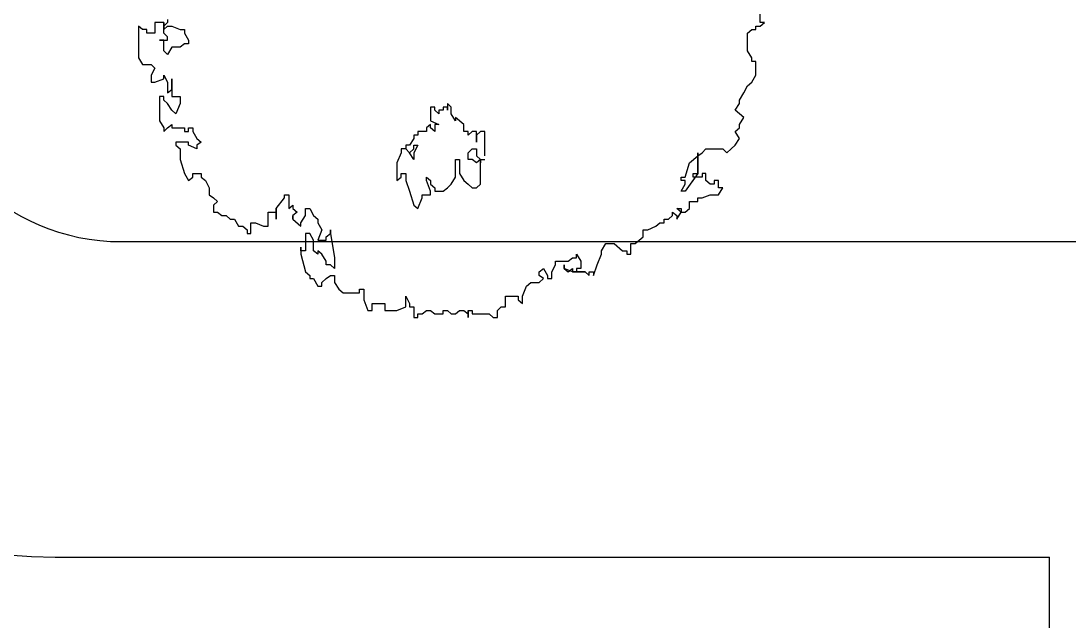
# Model space of a CAD drawing. Extents: x -30 to 1202, y 231 to 898.
# Drawn here: x 301.107 to 306.093, y 382.058 to 384.909 of the extents above; entities that cross this region are included whole.
import ezdxf

# ---------------------------------------------------------------- set-up
doc = ezdxf.new("R2010")
doc.units = 0
doc.header["$LTSCALE"] = 0.04
doc.layers.get('0').update_dxf_attribs({"linetype": 'CONTINUOUS'})
for name, color, linetype in [('0.5', 5, 'CONTINUOUS'), ('CONTORXXNP----00', 255, 'CONTINUOUS'), ('PISO', 1, 'CONTINUOUS')]:
    doc.layers.add(name, color=color, linetype=linetype)
doc.styles.get("Standard").update_dxf_attribs({"font": 'romans.shx'})

# ---------------------------------------------------------------- blocks, each defined once
blk = doc.blocks.new('ARB3')
at = {"color": 0}
for p, q in [((0.0581, 0.4782), (0.0523, 0.4852)), ((0.0523, 0.4852), (0.0523, 0.4782)), ((0.0523, 0.4782), (0.0355, 0.4782)), ((0.0581, 0.4713), (0.0581, 0.4782)), ((0.0633, 0.4713), (0.0581, 0.4713)), ((0.0633, 0.4652), (0.0633, 0.4713)), ((0.1356, 0.4713), (0.1137, 0.4713)), ((0.1137, 0.4713), (0.1137, 0.4652)), ((0.1466, 0.4652), (0.1356, 0.4713)), ((0.0691, 0.4583), (0.0633, 0.4652)), ((0.0969, 0.4583), (0.0691, 0.4583)), ((0.1079, 0.4652), (0.0969, 0.4583)), ((0.1137, 0.4652), (0.1079, 0.4652)), ((0.1524, 0.4583), (0.1466, 0.4652)), ((0.1634, 0.4521), (0.1524, 0.4583)), ((0.175, 0.4452), (0.1634, 0.4521)), ((0.2028, 0.4521), (0.1912, 0.4383)), ((0.2138, 0.4452), (0.2028, 0.4521)), ((0.1802, 0.4452), (0.175, 0.4452)), ((0.1912, 0.4383), (0.1802, 0.4452)), ((0.219, 0.4452), (0.2138, 0.4452)), ((0.2248, 0.4383), (0.219, 0.4452)), ((0.2358, 0.4452), (0.2248, 0.4383)), ((0.2467, 0.4383), (0.2358, 0.4452)), ((0.2525, 0.4321), (0.2467, 0.4383)), ((0.2584, 0.4252), (0.2525, 0.4321)), ((0.2525, 0.419), (0.2584, 0.4252)), ((0.2525, 0.3921), (0.2525, 0.419)), ((0.3249, 0.4121), (0.3139, 0.419)), ((0.3139, 0.419), (0.3139, 0.4121)), ((0.3139, 0.4121), (0.3023, 0.4121)), ((0.3023, 0.4121), (0.3023, 0.4052)), ((0.3023, 0.4052), (0.3081, 0.4052)), ((0.3081, 0.399), (0.3023, 0.3921)), ((0.3081, 0.4052), (0.3081, 0.399)), ((0.3249, 0.399), (0.3249, 0.4121)), ((0.3301, 0.386), (0.3249, 0.399)), ((0.2584, 0.386), (0.2525, 0.3921)), ((0.2635, 0.3791), (0.2584, 0.386)), ((0.3023, 0.3921), (0.2913, 0.3921)), ((0.2913, 0.3921), (0.2913, 0.386)), ((0.2913, 0.386), (0.2971, 0.386)), ((0.2971, 0.386), (0.2971, 0.3721)), ((0.3301, 0.3791), (0.3301, 0.386)), ((0.2913, 0.3791), (0.2584, 0.3791)), ((0.2584, 0.3791), (0.2913, 0.3791)), ((0.2745, 0.366), (0.2635, 0.3791)), ((0.2971, 0.3591), (0.2745, 0.366)), ((0.2913, 0.3721), (0.2913, 0.3791)), ((0.2913, 0.3791), (0.3191, 0.3591)), ((0.2971, 0.3721), (0.2913, 0.3721)), ((0.3359, 0.3791), (0.3301, 0.3791)), ((0.3359, 0.366), (0.3359, 0.3791)), ((0.3468, 0.366), (0.3359, 0.366)), ((0.3527, 0.3591), (0.3468, 0.366)), ((0.2971, 0.3529), (0.2971, 0.3591)), ((0.3023, 0.3529), (0.2971, 0.3529)), ((0.3081, 0.3591), (0.3023, 0.3591)), ((0.3023, 0.3591), (0.3023, 0.3529)), ((0.3191, 0.3529), (0.3081, 0.3591)), ((0.3191, 0.3591), (0.3191, 0.3529)), ((0.3527, 0.3529), (0.3468, 0.346)), ((0.3468, 0.346), (0.3468, 0.3529)), ((0.3468, 0.3529), (0.3527, 0.3529)), ((0.3527, 0.3529), (0.3527, 0.3591)), ((0.3636, 0.346), (0.3527, 0.3529)), ((0.3527, 0.3391), (0.3578, 0.346)), ((0.3578, 0.3391), (0.3527, 0.3391)), ((0.3578, 0.346), (0.3636, 0.346)), ((0.3636, 0.3329), (0.3578, 0.3391)), ((0.3636, 0.326), (0.3636, 0.3329)), ((0.3695, 0.326), (0.3636, 0.326)), ((0.3695, 0.3191), (0.3695, 0.326)), ((0.3746, 0.3129), (0.3695, 0.3191)), ((0.3804, 0.2998), (0.3746, 0.3129)), ((0.3804, 0.2929), (0.3804, 0.2998)), ((0.3914, 0.2929), (0.3804, 0.2929)), ((0.4024, 0.2799), (0.3914, 0.2929)), ((0.4024, 0.2729), (0.4024, 0.2799)), ((0.4192, 0.2729), (0.4024, 0.2729)), ((0.414, 0.2599), (0.414, 0.2668)), ((0.414, 0.2668), (0.4192, 0.2668)), ((0.4192, 0.2668), (0.4192, 0.2729)), ((0.4024, 0.2468), (0.414, 0.2599)), ((0.4024, 0.2337), (0.4024, 0.2468)), ((0.414, 0.2268), (0.4024, 0.2337)), ((0.4192, 0.2268), (0.414, 0.2268)), ((0.436, 0.2199), (0.4192, 0.2268)), ((0.4528, 0.2137), (0.436, 0.2199)), ((0.447, 0.2068), (0.447, 0.2137)), ((0.447, 0.2137), (0.4528, 0.2137)), ((0.447, 0.2007), (0.4528, 0.2068)), ((0.4528, 0.2068), (0.447, 0.2068)), ((0.447, 0.1807), (0.447, 0.2007)), ((0.4192, 0.1868), (0.4302, 0.1937)), ((0.425, 0.1868), (0.4192, 0.1868)), ((0.425, 0.1807), (0.425, 0.1868)), ((0.4302, 0.1937), (0.4418, 0.1937)), ((0.4418, 0.1937), (0.4418, 0.1868)), ((0.4418, 0.1868), (0.447, 0.1868)), ((0.447, 0.1868), (0.447, 0.1807)), ((0.4302, 0.1737), (0.425, 0.1807)), ((0.4302, 0.1537), (0.4302, 0.1737)), ((0.4418, 0.1676), (0.436, 0.1676)), ((0.436, 0.1676), (0.4418, 0.1676)), ((0.447, 0.1807), (0.4418, 0.1676)), ((0.447, 0.1737), (0.4418, 0.1807)), ((0.4418, 0.1807), (0.447, 0.1807)), ((0.4418, 0.1676), (0.447, 0.1737)), ((0.436, 0.1537), (0.4302, 0.1537)), ((0.447, 0.1476), (0.436, 0.1537)), ((0.4418, 0.1345), (0.4528, 0.1407)), ((0.447, 0.1276), (0.4418, 0.1345)), ((0.4579, 0.1476), (0.447, 0.1476)), ((0.4528, 0.1407), (0.4579, 0.1407)), ((0.4579, 0.1345), (0.4528, 0.1276)), ((0.4579, 0.1407), (0.4579, 0.1476)), ((0.4638, 0.1276), (0.4579, 0.1345)), ((0.4528, 0.1276), (0.447, 0.1276)), ((0.4638, 0.1145), (0.4638, 0.1276)), ((0.4696, 0.1076), (0.4638, 0.1145)), ((0.4857, 0.1015), (0.4696, 0.1076)), ((0.4973, 0.1015), (0.4857, 0.1015)), ((0.4915, 0.0945), (0.4973, 0.1015)), ((0.4857, 0.0745), (0.4857, 0.0945)), ((0.4857, 0.0945), (0.4915, 0.0945)), ((0.5025, 0.0745), (0.4857, 0.0745)), ((0.5025, 0.0676), (0.5025, 0.0745)), ((0.5083, 0.0615), (0.5025, 0.0676)), ((0.5193, 0.0615), (0.5083, 0.0615)), ((0.5135, 0.0484), (0.5193, 0.0546)), ((0.5193, 0.0546), (0.5193, 0.0615)), ((0.2635, 0.0415), (0.2248, 0.0415)), ((0.2248, 0.0415), (0.2248, 0.0346)), ((0.2248, 0.0346), (0.2306, 0.0284)), ((0.2635, 0.0284), (0.2693, 0.0346)), ((0.2693, 0.0346), (0.2693, 0.0415)), ((0.3081, 0.0346), (0.2693, 0.0346)), ((0.2693, 0.0346), (0.2745, 0.0284)), ((0.2693, 0.0346), (0.2745, 0.0346)), ((0.2745, 0.0346), (0.2693, 0.0346)), ((0.3139, 0.0284), (0.3081, 0.0346)), ((0.5135, 0.0215), (0.5135, 0.0484)), ((0.2416, 0.0284), (0.2248, 0.0284)), ((0.2248, 0.0284), (0.2248, 0.0215)), ((0.2248, 0.0215), (0.2306, 0.0153)), ((0.2306, 0.0284), (0.2416, 0.0284)), ((0.2525, 0.0215), (0.2525, 0.0284)), ((0.2525, 0.0284), (0.2635, 0.0284)), ((0.2584, 0.0153), (0.2525, 0.0215)), ((0.2745, 0.0284), (0.2693, 0.0215)), ((0.2693, 0.0215), (0.2693, 0.0153)), ((0.3081, 0.0153), (0.3139, 0.0215)), ((0.3139, 0.0215), (0.3139, 0.0284)), ((0.5083, 0.0153), (0.5083, 0.0215)), ((0.5083, 0.0215), (0.5135, 0.0215)), ((0.2138, 0.0084), (0.2028, -0.0047)), ((0.2248, 0.0084), (0.2138, 0.0084)), ((0.2306, 0.0153), (0.2248, 0.0153)), ((0.2248, 0.0153), (0.2248, 0.0084)), ((0.2693, 0.0153), (0.2584, 0.0153)), ((0.2693, -0.0047), (0.2693, 0.0015)), ((0.2693, 0.0015), (0.2913, 0.0015)), ((0.2913, 0.0015), (0.3023, 0.0084)), ((0.3023, 0.0084), (0.3081, 0.0153)), ((0.5083, 0.0084), (0.5135, 0.0153)), ((0.5193, 0.0153), (0.5083, 0.0153)), ((0.5083, 0.0015), (0.5083, 0.0084)), ((0.5135, -0.0047), (0.5083, 0.0015)), ((0.5135, 0.0153), (0.5193, 0.0153)), ((0.186, -0.0116), (0.1802, -0.0177)), ((0.197, -0.0116), (0.186, -0.0116)), ((0.208, -0.0047), (0.197, -0.0116)), ((0.2028, -0.0047), (0.208, -0.0047)), ((0.2971, -0.0047), (0.2693, -0.0047)), ((0.3081, -0.0116), (0.2971, -0.0047)), ((0.3139, -0.0177), (0.3081, -0.0116)), ((0.5083, -0.0177), (0.5135, -0.0116)), ((0.5135, -0.0116), (0.5135, -0.0047)), ((0.1802, -0.0177), (0.1912, -0.0177)), ((0.1912, -0.0177), (0.186, -0.0177)), ((0.186, -0.0177), (0.186, -0.0247)), ((0.186, -0.0247), (0.1912, -0.0247)), ((0.1912, -0.0247), (0.1912, -0.0316)), ((0.1912, -0.0316), (0.197, -0.0316)), ((0.197, -0.0316), (0.1912, -0.0377)), ((0.208, -0.0446), (0.2138, -0.0316)), ((0.2138, -0.0316), (0.2138, -0.0377)), ((0.3191, -0.0247), (0.3139, -0.0177)), ((0.3191, -0.0377), (0.3191, -0.0247)), ((0.5083, -0.0247), (0.5083, -0.0177)), ((0.5135, -0.0247), (0.5083, -0.0247)), ((0.5135, -0.0377), (0.5135, -0.0247)), ((0.1912, -0.0377), (0.186, -0.0377)), ((0.186, -0.0377), (0.186, -0.0446)), ((0.186, -0.0446), (0.208, -0.0446)), ((0.2138, -0.0377), (0.2248, -0.0377)), ((0.219, -0.0446), (0.2138, -0.0446)), ((0.2138, -0.0446), (0.219, -0.0508)), ((0.2248, -0.0377), (0.219, -0.0446)), ((0.2971, -0.0508), (0.3023, -0.0446)), ((0.3191, -0.0446), (0.3023, -0.0508)), ((0.3023, -0.0446), (0.3081, -0.0446)), ((0.3081, -0.0446), (0.3139, -0.0377)), ((0.3139, -0.0377), (0.3191, -0.0377)), ((0.3249, -0.0446), (0.3191, -0.0446)), ((0.3249, -0.0577), (0.3249, -0.0446)), ((0.5083, -0.0446), (0.5135, -0.0377)), ((0.5083, -0.0508), (0.5083, -0.0446)), ((0.219, -0.0508), (0.2248, -0.0508)), ((0.2248, -0.0508), (0.2248, -0.0646)), ((0.2248, -0.0646), (0.2306, -0.0646)), ((0.2306, -0.0646), (0.2306, -0.0708)), ((0.2467, -0.0708), (0.2467, -0.0646)), ((0.2467, -0.0646), (0.2584, -0.0708)), ((0.3023, -0.0508), (0.2971, -0.0508)), ((0.3301, -0.0577), (0.3249, -0.0577)), ((0.3468, -0.0646), (0.3301, -0.0577)), ((0.3417, -0.0708), (0.3468, -0.0646)), ((0.5135, -0.0577), (0.5083, -0.0508)), ((0.5135, -0.0646), (0.5135, -0.0577)), ((0.5193, -0.0646), (0.5135, -0.0646)), ((0.5193, -0.0708), (0.5193, -0.0646)), ((0.2306, -0.0708), (0.2358, -0.0708)), ((0.2358, -0.0708), (0.2467, -0.0777)), ((0.2525, -0.0708), (0.2467, -0.0708)), ((0.2467, -0.0777), (0.2467, -0.0839)), ((0.2584, -0.0777), (0.2525, -0.0708)), ((0.2525, -0.0839), (0.2584, -0.0777)), ((0.2584, -0.0777), (0.2525, -0.0839)), ((0.2584, -0.0708), (0.2693, -0.0708)), ((0.2693, -0.0708), (0.2584, -0.0777)), ((0.3023, -0.0839), (0.3191, -0.0777)), ((0.3191, -0.0777), (0.3417, -0.0708)), ((0.4857, -0.0839), (0.4973, -0.0777)), ((0.4973, -0.0777), (0.5025, -0.0777)), ((0.5025, -0.0777), (0.5025, -0.0708)), ((0.5025, -0.0708), (0.5193, -0.0708)), ((0.2467, -0.0839), (0.2525, -0.0839)), ((0.2525, -0.0839), (0.2525, -0.0908)), ((0.2525, -0.0908), (0.2584, -0.0908)), ((0.2584, -0.0908), (0.2745, -0.0977)), ((0.2745, -0.0977), (0.3023, -0.0977)), ((0.2913, -0.0908), (0.2913, -0.0839)), ((0.2913, -0.0839), (0.3023, -0.0839)), ((0.2971, -0.0908), (0.2913, -0.0908)), ((0.3023, -0.0977), (0.2971, -0.0908)), ((0.5025, -0.0839), (0.4857, -0.0839)), ((0.5083, -0.0977), (0.5025, -0.0839)), ((0.5083, -0.1169), (0.5083, -0.0977)), ((0.4973, -0.1369), (0.4973, -0.1169)), ((0.4973, -0.1169), (0.5083, -0.1169)), ((0.4915, -0.15), (0.5083, -0.1438)), ((0.5083, -0.1369), (0.4973, -0.1369)), ((0.5083, -0.1438), (0.5083, -0.1369)), ((0.4747, -0.1569), (0.4747, -0.15)), ((0.4747, -0.15), (0.4915, -0.15)), ((0.4805, -0.1569), (0.4747, -0.1569)), ((0.4805, -0.1831), (0.4805, -0.1569)), ((0.3862, -0.2031), (0.425, -0.1969)), ((0.425, -0.1969), (0.4418, -0.1969)), ((0.4418, -0.1969), (0.436, -0.2031)), ((0.4528, -0.2031), (0.4528, -0.1969)), ((0.4528, -0.1969), (0.4638, -0.1969)), ((0.4638, -0.1969), (0.4747, -0.19)), ((0.4747, -0.19), (0.4805, -0.1831)), ((0.3862, -0.2031), (0.3804, -0.2031)), ((0.3804, -0.2031), (0.3862, -0.2031)), ((0.3914, -0.21), (0.3862, -0.2031)), ((0.3972, -0.21), (0.3914, -0.21)), ((0.3972, -0.223), (0.3972, -0.21)), ((0.4302, -0.21), (0.4192, -0.2169)), ((0.436, -0.21), (0.4302, -0.21)), ((0.436, -0.2031), (0.436, -0.21)), ((0.4579, -0.21), (0.4528, -0.2031)), ((0.4638, -0.2169), (0.4579, -0.21)), ((0.3468, -0.2361), (0.3578, -0.23)), ((0.3578, -0.23), (0.3636, -0.223)), ((0.3636, -0.223), (0.3695, -0.223)), ((0.3695, -0.223), (0.3804, -0.2169)), ((0.3804, -0.2169), (0.3972, -0.223)), ((0.3972, -0.23), (0.3862, -0.2361)), ((0.414, -0.23), (0.3972, -0.23)), ((0.4192, -0.2169), (0.414, -0.223)), ((0.414, -0.223), (0.4192, -0.223)), ((0.4192, -0.223), (0.414, -0.23)), ((0.4579, -0.23), (0.4696, -0.223)), ((0.4579, -0.2361), (0.4579, -0.23)), ((0.4696, -0.2169), (0.4638, -0.2169)), ((0.4696, -0.223), (0.4696, -0.2169)), ((0.3468, -0.243), (0.3468, -0.2361)), ((0.3578, -0.243), (0.3468, -0.243)), ((0.3695, -0.25), (0.3578, -0.243)), ((0.3862, -0.2361), (0.3862, -0.243)), ((0.3862, -0.243), (0.414, -0.243)), ((0.414, -0.243), (0.414, -0.25)), ((0.4192, -0.25), (0.447, -0.243)), ((0.447, -0.243), (0.4528, -0.2361)), ((0.4528, -0.2361), (0.4579, -0.2361)), ((0.3468, -0.2692), (0.3417, -0.263)), ((0.3417, -0.263), (0.3468, -0.263)), ((0.3468, -0.263), (0.3527, -0.2561)), ((0.3527, -0.2561), (0.3578, -0.263)), ((0.3578, -0.263), (0.3636, -0.263)), ((0.3636, -0.263), (0.3578, -0.263)), ((0.3578, -0.263), (0.3636, -0.263)), ((0.3636, -0.263), (0.3746, -0.25)), ((0.3746, -0.25), (0.3695, -0.25)), ((0.414, -0.25), (0.4082, -0.25)), ((0.4082, -0.25), (0.4192, -0.25)), ((0.3249, -0.2761), (0.3249, -0.2692)), ((0.3249, -0.2692), (0.3468, -0.2692)), ((0.3301, -0.2761), (0.3249, -0.2761)), ((0.3468, -0.2892), (0.3301, -0.2761)), ((0.3636, -0.2892), (0.3468, -0.2892)), ((0.3527, -0.3022), (0.3527, -0.2892)), ((0.3527, -0.2892), (0.3636, -0.2892)), ((0.3746, -0.3022), (0.3527, -0.3022)), ((0.3695, -0.3222), (0.3746, -0.3092)), ((0.3746, -0.3092), (0.3746, -0.3022)), ((0.3695, -0.3292), (0.3695, -0.3222)), ((0.3862, -0.3292), (0.3695, -0.3292)), ((0.3862, -0.3353), (0.3862, -0.3292)), ((0.3746, -0.3422), (0.3804, -0.3353)), ((0.3746, -0.3492), (0.3746, -0.3422)), ((0.3804, -0.3353), (0.3862, -0.3353)), ((0.3578, -0.3684), (0.3636, -0.3622)), ((0.3636, -0.3553), (0.3746, -0.3492)), ((0.3636, -0.3622), (0.3636, -0.3553)), ((0.3527, -0.3822), (0.3578, -0.3753)), ((0.3578, -0.3753), (0.3578, -0.3684)), ((0.3023, -0.4014), (0.3139, -0.3953)), ((0.3139, -0.3953), (0.3249, -0.3953)), ((0.3249, -0.3953), (0.3301, -0.3884)), ((0.3301, -0.3884), (0.3359, -0.3822)), ((0.3359, -0.3822), (0.3417, -0.3884)), ((0.3417, -0.3884), (0.3527, -0.3884)), ((0.3527, -0.3884), (0.3527, -0.3822)), ((0.2248, -0.4214), (0.2358, -0.4153)), ((0.2358, -0.4153), (0.2416, -0.4084)), ((0.2416, -0.4084), (0.2467, -0.4153)), ((0.2467, -0.4153), (0.2525, -0.4153)), ((0.2525, -0.4153), (0.2467, -0.4284)), ((0.2913, -0.4214), (0.2913, -0.4084)), ((0.2913, -0.4084), (0.2971, -0.4084)), ((0.2971, -0.4084), (0.3023, -0.4014)), ((0.0691, -0.4345), (0.0801, -0.4284)), ((0.0801, -0.4284), (0.0859, -0.4284)), ((0.0859, -0.4284), (0.0859, -0.4345)), ((0.219, -0.4284), (0.219, -0.4214)), ((0.219, -0.4214), (0.2248, -0.4214)), ((0.2248, -0.4284), (0.219, -0.4284)), ((0.2248, -0.4345), (0.2248, -0.4284)), ((0.2467, -0.4284), (0.2416, -0.4284)), ((0.2416, -0.4284), (0.2416, -0.4484)), ((0.2971, -0.4214), (0.2913, -0.4214)), ((0.2913, -0.4345), (0.3023, -0.4284)), ((0.3023, -0.4284), (0.2971, -0.4214)), ((0.0581, -0.4545), (0.0633, -0.4414)), ((0.0633, -0.4414), (0.0633, -0.4345)), ((0.0633, -0.4345), (0.0691, -0.4345)), ((0.0859, -0.4345), (0.0911, -0.4414)), ((0.0911, -0.4414), (0.0911, -0.4545)), ((0.1692, -0.4545), (0.1692, -0.4414)), ((0.1692, -0.4414), (0.1802, -0.4414)), ((0.1802, -0.4414), (0.197, -0.4484)), ((0.197, -0.4484), (0.1912, -0.4545)), ((0.219, -0.4545), (0.219, -0.4345)), ((0.219, -0.4345), (0.2248, -0.4345)), ((0.2416, -0.4484), (0.2467, -0.4484)), ((0.2467, -0.4484), (0.2525, -0.4414)), ((0.2525, -0.4414), (0.2693, -0.4414)), ((0.2693, -0.4414), (0.2913, -0.4345)), ((0.0472, -0.4614), (0.0523, -0.4614)), ((0.0523, -0.4614), (0.0581, -0.4676)), ((0.0581, -0.4614), (0.0581, -0.4545)), ((0.0633, -0.4676), (0.0581, -0.4614)), ((0.0749, -0.4614), (0.0691, -0.4676)), ((0.0801, -0.4614), (0.0749, -0.4614)), ((0.0801, -0.4745), (0.0801, -0.4614)), ((0.0911, -0.4545), (0.1027, -0.4614)), ((0.1027, -0.4614), (0.0969, -0.4676)), ((0.1356, -0.4676), (0.1466, -0.4614)), ((0.1582, -0.4545), (0.1415, -0.4545)), ((0.1415, -0.4545), (0.1692, -0.4545)), ((0.1466, -0.4614), (0.1634, -0.4614)), ((0.1634, -0.4614), (0.1582, -0.4545)), ((0.1802, -0.4614), (0.175, -0.4676)), ((0.1912, -0.4545), (0.1802, -0.4614)), ((0.219, -0.4614), (0.2138, -0.4545)), ((0.2138, -0.4545), (0.219, -0.4545)), ((0.2248, -0.4676), (0.219, -0.4614)), ((0.0691, -0.4676), (0.0523, -0.4676)), ((0.0523, -0.4676), (0.0523, -0.4814)), ((0.0523, -0.4814), (0.0691, -0.4814)), ((0.0581, -0.4676), (0.0633, -0.4676)), ((0.0691, -0.4814), (0.0691, -0.4945)), ((0.0969, -0.4676), (0.0801, -0.4676)), ((0.0801, -0.4676), (0.0801, -0.4745)), ((0.1188, -0.4876), (0.1247, -0.4814)), ((0.1247, -0.4814), (0.1356, -0.4876)), ((0.1415, -0.4676), (0.1356, -0.4676)), ((0.1466, -0.4814), (0.1415, -0.4676)), ((0.1466, -0.4876), (0.1466, -0.4814)), ((0.175, -0.4676), (0.1692, -0.4676)), ((0.1692, -0.4676), (0.1692, -0.4745)), ((0.1692, -0.4745), (0.208, -0.4745)), ((0.208, -0.4745), (0.219, -0.4676)), ((0.219, -0.4676), (0.2248, -0.4676)), ((0.0691, -0.4945), (0.0633, -0.4945)), ((0.0633, -0.4945), (0.0633, -0.5014)), ((0.1188, -0.5014), (0.1188, -0.4876)), ((0.1356, -0.4876), (0.1466, -0.4876)), ((0.0633, -0.5014), (0.0581, -0.5076)), ((0.0581, -0.5076), (0.1079, -0.5076)), ((0.1079, -0.5076), (0.1188, -0.5014))]:
    blk.add_line(p, q, dxfattribs=at)
at = {"layer": 'CONTORXXNP----00'}
for p, q in [((0.0523, 0.4852), (0.0523, 0.4782)), ((0.0581, 0.4782), (0.0523, 0.4852)), ((0.0523, 0.4782), (0.0355, 0.4782)), ((0.0581, 0.4713), (0.0581, 0.4782)), ((0.0633, 0.4713), (0.0581, 0.4713)), ((0.0633, 0.4652), (0.0633, 0.4713)), ((0.1137, 0.4713), (0.1137, 0.4652)), ((0.1356, 0.4713), (0.1137, 0.4713)), ((0.1466, 0.4652), (0.1356, 0.4713)), ((0.0691, 0.4583), (0.0633, 0.4652)), ((0.0969, 0.4583), (0.0691, 0.4583)), ((0.1079, 0.4652), (0.0969, 0.4583)), ((0.1137, 0.4652), (0.1079, 0.4652)), ((0.1524, 0.4583), (0.1466, 0.4652)), ((0.1634, 0.4521), (0.1524, 0.4583)), ((0.175, 0.4452), (0.1634, 0.4521)), ((0.2028, 0.4521), (0.1912, 0.4383)), ((0.2138, 0.4452), (0.2028, 0.4521)), ((0.1802, 0.4452), (0.175, 0.4452)), ((0.1912, 0.4383), (0.1802, 0.4452)), ((0.219, 0.4452), (0.2138, 0.4452)), ((0.2248, 0.4383), (0.219, 0.4452)), ((0.2358, 0.4452), (0.2248, 0.4383)), ((0.2467, 0.4383), (0.2358, 0.4452)), ((0.2525, 0.4321), (0.2467, 0.4383)), ((0.2584, 0.4252), (0.2525, 0.4321)), ((0.2525, 0.419), (0.2584, 0.4252)), ((0.2525, 0.3921), (0.2525, 0.419)), ((0.3139, 0.419), (0.3139, 0.4121)), ((0.3249, 0.4121), (0.3139, 0.419)), ((0.3023, 0.4121), (0.3023, 0.4052)), ((0.3139, 0.4121), (0.3023, 0.4121)), ((0.3023, 0.4052), (0.3081, 0.4052)), ((0.3081, 0.399), (0.3023, 0.3921)), ((0.3081, 0.4052), (0.3081, 0.399)), ((0.3249, 0.399), (0.3249, 0.4121)), ((0.3301, 0.386), (0.3249, 0.399)), ((0.2584, 0.386), (0.2525, 0.3921)), ((0.2635, 0.3791), (0.2584, 0.386)), ((0.2913, 0.3921), (0.2913, 0.386)), ((0.3023, 0.3921), (0.2913, 0.3921)), ((0.2913, 0.386), (0.2971, 0.386)), ((0.2971, 0.386), (0.2971, 0.3749)), ((0.3301, 0.3791), (0.3301, 0.386)), ((0.2745, 0.366), (0.2635, 0.3791)), ((0.2971, 0.3591), (0.2745, 0.366)), ((0.2971, 0.3749), (0.3191, 0.3591)), ((0.3359, 0.3791), (0.3301, 0.3791)), ((0.3359, 0.366), (0.3359, 0.3791)), ((0.3468, 0.366), (0.3359, 0.366)), ((0.3527, 0.3591), (0.3468, 0.366)), ((0.2971, 0.3529), (0.2971, 0.3591)), ((0.3023, 0.3529), (0.2971, 0.3529)), ((0.3023, 0.3591), (0.3023, 0.3529)), ((0.3081, 0.3591), (0.3023, 0.3591)), ((0.3191, 0.3529), (0.3081, 0.3591)), ((0.3191, 0.3591), (0.3191, 0.3529)), ((0.3527, 0.3529), (0.3527, 0.3591)), ((0.3636, 0.346), (0.3527, 0.3529)), ((0.3527, 0.3391), (0.3578, 0.346)), ((0.3578, 0.3391), (0.3527, 0.3391)), ((0.3578, 0.346), (0.3636, 0.346)), ((0.3636, 0.3329), (0.3578, 0.3391)), ((0.3636, 0.326), (0.3636, 0.3329)), ((0.3695, 0.326), (0.3636, 0.326)), ((0.3695, 0.3191), (0.3695, 0.326)), ((0.3746, 0.3129), (0.3695, 0.3191)), ((0.3804, 0.2998), (0.3746, 0.3129)), ((0.3804, 0.2929), (0.3804, 0.2998)), ((0.3914, 0.2929), (0.3804, 0.2929)), ((0.4024, 0.2799), (0.3914, 0.2929)), ((0.4024, 0.2729), (0.4024, 0.2799)), ((0.4192, 0.2729), (0.4024, 0.2729)), ((0.414, 0.2668), (0.4192, 0.2668)), ((0.414, 0.2599), (0.414, 0.2668)), ((0.4192, 0.2668), (0.4192, 0.2729)), ((0.4024, 0.2468), (0.414, 0.2599)), ((0.4024, 0.2337), (0.4024, 0.2468)), ((0.414, 0.2268), (0.4024, 0.2337)), ((0.4192, 0.2268), (0.414, 0.2268)), ((0.436, 0.2199), (0.4192, 0.2268)), ((0.4528, 0.2137), (0.436, 0.2199)), ((0.447, 0.2137), (0.4528, 0.2137)), ((0.447, 0.2068), (0.447, 0.2137)), ((0.4528, 0.2068), (0.447, 0.2068)), ((0.447, 0.2007), (0.4528, 0.2068)), ((0.447, 0.2007), (0.447, 0.1868)), ((0.4192, 0.1868), (0.4302, 0.1937)), ((0.425, 0.1868), (0.4192, 0.1868)), ((0.425, 0.1807), (0.425, 0.1868)), ((0.4302, 0.1937), (0.4418, 0.1937)), ((0.4418, 0.1937), (0.4418, 0.1868)), ((0.4418, 0.1868), (0.447, 0.1868)), ((0.4302, 0.1737), (0.425, 0.1807)), ((0.4302, 0.1537), (0.4302, 0.1737)), ((0.436, 0.1537), (0.4302, 0.1537)), ((0.447, 0.1476), (0.436, 0.1537)), ((0.4418, 0.1345), (0.4528, 0.1407)), ((0.447, 0.1276), (0.4418, 0.1345)), ((0.4579, 0.1476), (0.447, 0.1476)), ((0.4528, 0.1407), (0.4579, 0.1407)), ((0.4579, 0.1345), (0.4528, 0.1276)), ((0.4579, 0.1407), (0.4579, 0.1476)), ((0.4638, 0.1276), (0.4579, 0.1345)), ((0.4528, 0.1276), (0.447, 0.1276)), ((0.4638, 0.1145), (0.4638, 0.1276)), ((0.4696, 0.1076), (0.4638, 0.1145)), ((0.4857, 0.1015), (0.4696, 0.1076)), ((0.4973, 0.1015), (0.4857, 0.1015)), ((0.4915, 0.0945), (0.4973, 0.1015)), ((0.4857, 0.0945), (0.4915, 0.0945)), ((0.4857, 0.0745), (0.4857, 0.0945)), ((0.5025, 0.0745), (0.4857, 0.0745)), ((0.5025, 0.0676), (0.5025, 0.0745)), ((0.5083, 0.0615), (0.5025, 0.0676)), ((0.5193, 0.0615), (0.5083, 0.0615)), ((0.5135, 0.0484), (0.5193, 0.0546)), ((0.5193, 0.0546), (0.5193, 0.0615)), ((0.5135, 0.0215), (0.5135, 0.0484)), ((0.5083, 0.0215), (0.5135, 0.0215)), ((0.5083, 0.0153), (0.5083, 0.0215)), ((0.5083, 0.0153), (0.5135, 0.0153)), ((0.5083, 0.0084), (0.5135, 0.0153)), ((0.5083, 0.0015), (0.5083, 0.0084)), ((0.5135, -0.0047), (0.5083, 0.0015)), ((0.5083, -0.0177), (0.5135, -0.0116)), ((0.5135, -0.0116), (0.5135, -0.0047)), ((0.5083, -0.0247), (0.5083, -0.0177)), ((0.5135, -0.0247), (0.5083, -0.0247)), ((0.5135, -0.0377), (0.5135, -0.0247)), ((0.5083, -0.0446), (0.5135, -0.0377)), ((0.5083, -0.0508), (0.5083, -0.0446)), ((0.5135, -0.0577), (0.5083, -0.0508)), ((0.5135, -0.0646), (0.5135, -0.0577)), ((0.5193, -0.0646), (0.5135, -0.0646)), ((0.5193, -0.0708), (0.5193, -0.0646)), ((0.4857, -0.0839), (0.4973, -0.0777)), ((0.4973, -0.0777), (0.5025, -0.0777)), ((0.5025, -0.0708), (0.5193, -0.0708)), ((0.5025, -0.0777), (0.5025, -0.0708)), ((0.5025, -0.0839), (0.4857, -0.0839)), ((0.5083, -0.0977), (0.5025, -0.0839)), ((0.5083, -0.1169), (0.5083, -0.0977)), ((0.4973, -0.1169), (0.5083, -0.1169)), ((0.4973, -0.1369), (0.4973, -0.1169)), ((0.4915, -0.15), (0.5083, -0.1438)), ((0.5083, -0.1369), (0.4973, -0.1369)), ((0.5083, -0.1438), (0.5083, -0.1369)), ((0.4747, -0.15), (0.4915, -0.15)), ((0.4747, -0.1569), (0.4747, -0.15)), ((0.4805, -0.1569), (0.4747, -0.1569)), ((0.4805, -0.1831), (0.4805, -0.1569)), ((0.3862, -0.2031), (0.425, -0.1969)), ((0.425, -0.1969), (0.4418, -0.1969)), ((0.4418, -0.1969), (0.436, -0.2031)), ((0.4528, -0.1969), (0.4638, -0.1969)), ((0.4528, -0.2031), (0.4528, -0.1969)), ((0.4638, -0.1969), (0.4747, -0.19)), ((0.4747, -0.19), (0.4805, -0.1831)), ((0.3914, -0.21), (0.3862, -0.2031)), ((0.3972, -0.21), (0.3914, -0.21)), ((0.3972, -0.223), (0.3972, -0.21)), ((0.4302, -0.21), (0.4192, -0.2169)), ((0.436, -0.21), (0.4302, -0.21)), ((0.436, -0.2031), (0.436, -0.21)), ((0.4579, -0.21), (0.4528, -0.2031)), ((0.4638, -0.2169), (0.4579, -0.21)), ((0.3468, -0.2361), (0.3578, -0.23)), ((0.3578, -0.23), (0.3636, -0.223)), ((0.3636, -0.223), (0.3695, -0.223)), ((0.3695, -0.223), (0.3804, -0.2169)), ((0.3804, -0.2169), (0.3972, -0.223)), ((0.3972, -0.23), (0.3862, -0.2361)), ((0.414, -0.23), (0.3972, -0.23)), ((0.4192, -0.2169), (0.414, -0.223)), ((0.4192, -0.223), (0.414, -0.23)), ((0.414, -0.223), (0.4192, -0.223)), ((0.4579, -0.23), (0.4696, -0.223)), ((0.4579, -0.2361), (0.4579, -0.23)), ((0.4696, -0.2169), (0.4638, -0.2169)), ((0.4696, -0.223), (0.4696, -0.2169)), ((0.3468, -0.243), (0.3468, -0.2361)), ((0.3578, -0.243), (0.3468, -0.243)), ((0.3695, -0.25), (0.3578, -0.243)), ((0.3862, -0.2361), (0.3862, -0.243)), ((0.3862, -0.243), (0.414, -0.243)), ((0.414, -0.243), (0.414, -0.25)), ((0.4192, -0.25), (0.447, -0.243)), ((0.447, -0.243), (0.4528, -0.2361)), ((0.4528, -0.2361), (0.4579, -0.2361)), ((0.3417, -0.263), (0.3468, -0.263)), ((0.3468, -0.2692), (0.3417, -0.263)), ((0.3468, -0.263), (0.3527, -0.2561)), ((0.3527, -0.2561), (0.3578, -0.263)), ((0.3578, -0.263), (0.3636, -0.263)), ((0.3636, -0.263), (0.3578, -0.263)), ((0.3578, -0.263), (0.3636, -0.263)), ((0.3636, -0.263), (0.3746, -0.25)), ((0.3746, -0.25), (0.3695, -0.25)), ((0.414, -0.25), (0.4192, -0.25)), ((0.3249, -0.2692), (0.3468, -0.2692)), ((0.3249, -0.2761), (0.3249, -0.2692)), ((0.3301, -0.2761), (0.3249, -0.2761)), ((0.3468, -0.2892), (0.3301, -0.2761)), ((0.3468, -0.2892), (0.3527, -0.2892)), ((0.3527, -0.3022), (0.3527, -0.2892)), ((0.3746, -0.3022), (0.3527, -0.3022)), ((0.3695, -0.3222), (0.3746, -0.3092)), ((0.3746, -0.3092), (0.3746, -0.3022)), ((0.3695, -0.3292), (0.3695, -0.3222)), ((0.3862, -0.3292), (0.3695, -0.3292)), ((0.3862, -0.3353), (0.3862, -0.3292)), ((0.3746, -0.3422), (0.3804, -0.3353)), ((0.3746, -0.3492), (0.3746, -0.3422)), ((0.3804, -0.3353), (0.3862, -0.3353)), ((0.3578, -0.3684), (0.3636, -0.3622)), ((0.3636, -0.3553), (0.3746, -0.3492)), ((0.3636, -0.3622), (0.3636, -0.3553)), ((0.3527, -0.3822), (0.3578, -0.3753)), ((0.3578, -0.3753), (0.3578, -0.3684)), ((0.3023, -0.4014), (0.3139, -0.3953)), ((0.3139, -0.3953), (0.3249, -0.3953)), ((0.3249, -0.3953), (0.3301, -0.3884)), ((0.3301, -0.3884), (0.3359, -0.3822)), ((0.3359, -0.3822), (0.3417, -0.3884)), ((0.3417, -0.3884), (0.3527, -0.3884)), ((0.3527, -0.3884), (0.3527, -0.3822)), ((0.2248, -0.4214), (0.2358, -0.4153)), ((0.2358, -0.4153), (0.2416, -0.4084)), ((0.2416, -0.4084), (0.2467, -0.4153)), ((0.2525, -0.4153), (0.2467, -0.4284)), ((0.2467, -0.4153), (0.2525, -0.4153)), ((0.2913, -0.4084), (0.2971, -0.4084)), ((0.2913, -0.4214), (0.2913, -0.4084)), ((0.2971, -0.4084), (0.3023, -0.4014)), ((0.219, -0.4214), (0.2248, -0.4214)), ((0.219, -0.4284), (0.219, -0.4214)), ((0.2248, -0.4284), (0.219, -0.4284)), ((0.2248, -0.4345), (0.2248, -0.4284)), ((0.2416, -0.4284), (0.2416, -0.4484)), ((0.2467, -0.4284), (0.2416, -0.4284)), ((0.2971, -0.4214), (0.2913, -0.4214)), ((0.2913, -0.4345), (0.3023, -0.4284)), ((0.3023, -0.4284), (0.2971, -0.4214)), ((0.1692, -0.4414), (0.1802, -0.4414)), ((0.1692, -0.4545), (0.1692, -0.4414)), ((0.1802, -0.4414), (0.197, -0.4484)), ((0.197, -0.4484), (0.1912, -0.4545)), ((0.219, -0.4345), (0.2248, -0.4345)), ((0.219, -0.4545), (0.219, -0.4345)), ((0.2416, -0.4484), (0.2467, -0.4484)), ((0.2467, -0.4484), (0.2525, -0.4414)), ((0.2525, -0.4414), (0.2693, -0.4414)), ((0.2693, -0.4414), (0.2913, -0.4345)), ((0.0472, -0.4614), (0.0523, -0.4614)), ((0.0523, -0.4614), (0.0581, -0.4676)), ((0.1356, -0.4676), (0.1466, -0.4614)), ((0.1466, -0.4614), (0.1634, -0.4614)), ((0.1582, -0.4545), (0.1692, -0.4545)), ((0.1634, -0.4614), (0.1582, -0.4545)), ((0.1802, -0.4614), (0.175, -0.4676)), ((0.1912, -0.4545), (0.1802, -0.4614)), ((0.2138, -0.4545), (0.219, -0.4545)), ((0.219, -0.4614), (0.2138, -0.4545)), ((0.2248, -0.4676), (0.219, -0.4614)), ((0.0523, -0.4676), (0.0581, -0.4676)), ((0.0523, -0.4676), (0.0523, -0.4814)), ((0.0523, -0.4814), (0.0691, -0.4814)), ((0.0691, -0.4814), (0.0691, -0.4945)), ((0.1188, -0.4876), (0.1247, -0.4814)), ((0.1247, -0.4814), (0.1356, -0.4876)), ((0.1415, -0.4676), (0.1356, -0.4676)), ((0.1466, -0.4814), (0.1415, -0.4676)), ((0.1466, -0.4876), (0.1466, -0.4814)), ((0.1692, -0.4676), (0.1692, -0.4745)), ((0.175, -0.4676), (0.1692, -0.4676)), ((0.1692, -0.4745), (0.208, -0.4745)), ((0.208, -0.4745), (0.219, -0.4676)), ((0.219, -0.4676), (0.2248, -0.4676)), ((0.0633, -0.4945), (0.0633, -0.5014)), ((0.0691, -0.4945), (0.0633, -0.4945)), ((0.1188, -0.5014), (0.1188, -0.4876)), ((0.1356, -0.4876), (0.1466, -0.4876)), ((0.0633, -0.5014), (0.0581, -0.5076)), ((0.0581, -0.5076), (0.1079, -0.5076)), ((0.1079, -0.5076), (0.1188, -0.5014))]:
    blk.add_line(p, q, dxfattribs=at)
at = {"flags": 11}
blk.add_attdef('CENTROIDE', (-0.1114, -0.0329), '', height=0.0504, dxfattribs=at)

msp = doc.modelspace()

# ---------------------------------------------------------------- linework, layer by layer
at = {"layer": '0.5'}
msp.add_arc((241.6448, 369.3595), 80.5866, 170.557845, 170.557845, dxfattribs=at)
at = {"layer": 'PISO'}
for p, q in [((301.5842, 383.8606), (326.1002, 383.8606)), ((301.2707, 382.3606), (306.0007, 382.3606)), ((306.0007, 373.3606), (306.0007, 382.3606))]:
    msp.add_line(p, q, dxfattribs=at)
for centre, radius in [((301.5842, 384.8606), 1), ((301.2707, 384.5606), 2.2)]:
    msp.add_arc(centre, radius, 180, 270, dxfattribs=at)

# ---------------------------------------------------------------- block references
at = {"layer": 'PISO', "xscale": 3, "yscale": 3, "zscale": 3, "rotation": 270}
msp.add_blockref('ARB3', (303.1892, 385.0583), dxfattribs=at)

doc.saveas('drawing.dxf')
